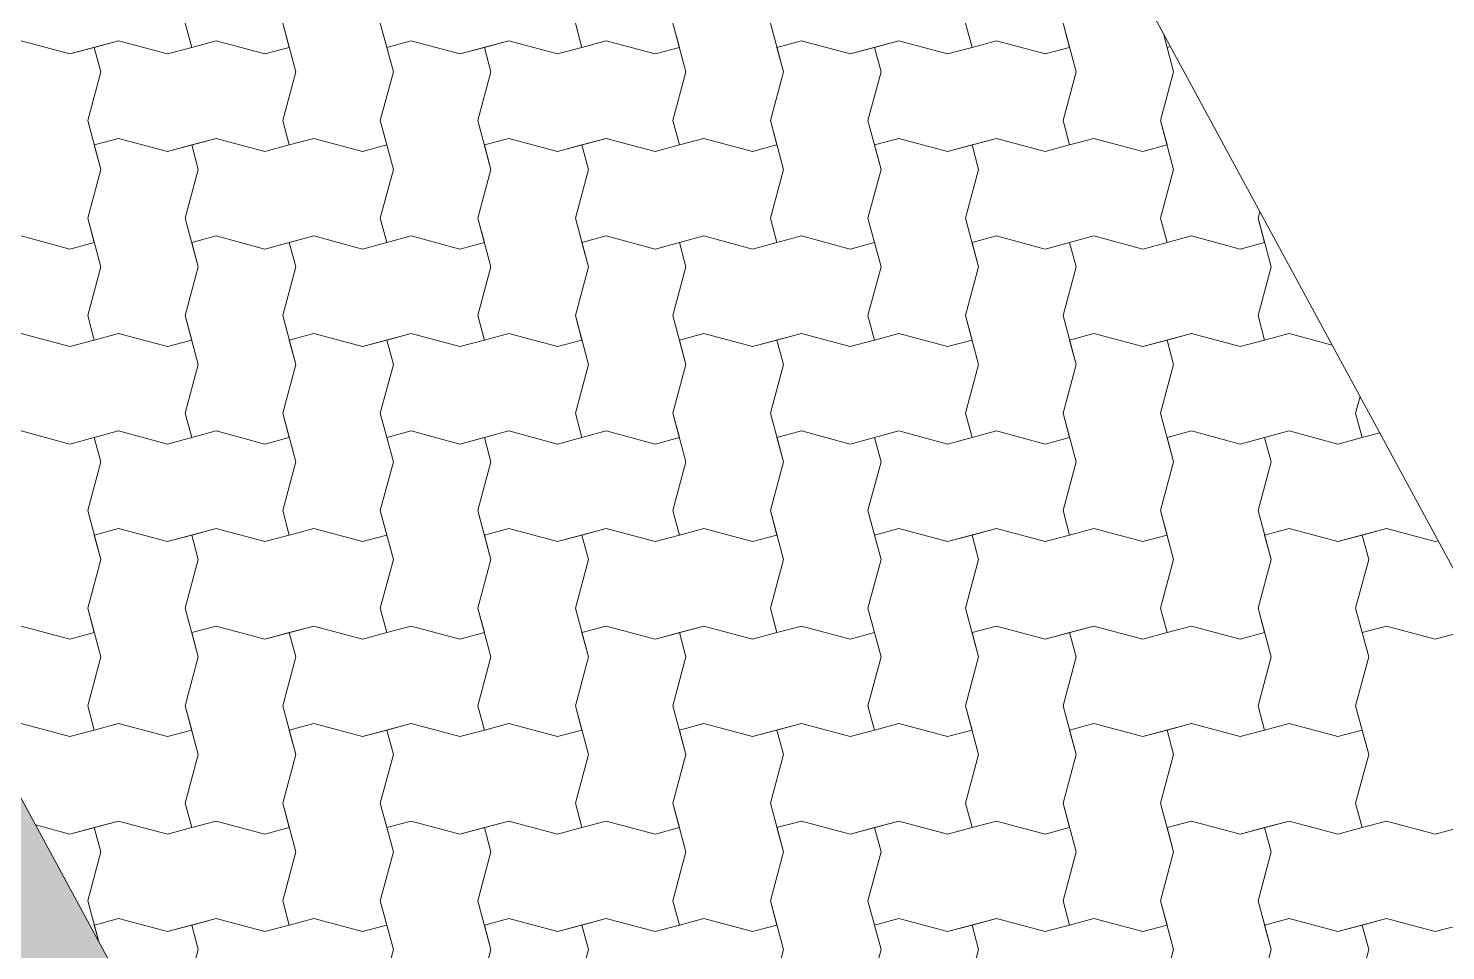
# Model space of a CAD drawing. Header units: metres. Extents: x -111189 to -108577, y -72951 to -72647.
# Drawn here: x -111170.426 to -111168.973, y -72936.799 to -72935.853 of the extents above; entities that cross this region are included whole.
import ezdxf

# ---------------------------------------------------------------- set-up
doc = ezdxf.new("R2010")
doc.units = ezdxf.units.M
doc.header["$MEASUREMENT"] = 0
doc.set_wipeout_variables(frame=1)
doc.linetypes.add('Wipeout_Contour', pattern=[1, 0, -1])
for name, color, linetype in [('02 - ESTRADAS', 7, 'Continuous'), ('02 - PASSEIOS', 7, 'Continuous'), ('Planta Piso -1_1_01 - TERRENO PROPOSTO', 7, 'Continuous')]:
    doc.layers.add(name, color=color, linetype=linetype)

# ---------------------------------------------------------------- blocks, each defined once
blk = doc.blocks.new('Malha_7_1', base_point=(-111182.45, -72914.5203))
at = {"layer": '02 - ESTRADAS', "linetype": 'Continuous', "lineweight": 0}
blk.add_hatch(color=59, dxfattribs=at).paths.add_polyline_path([(-111182.45, -72914.5203), (-111188.8126, -72916.4733), (-111186.8713, -72920.0457), (-111184.43, -72924.5384), (-111179.542, -72933.5337), (-111178.9858, -72934.5573), (-111177.1266, -72937.9788), (-111170.2715, -72950.5942), (-111163.9365, -72948.6033), (-111171.3979, -72934.867), (-111173.1932, -72931.5618), (-111177.5277, -72923.5822), (-111178.6992, -72921.4255), (-111179.283, -72920.3506), (-111181.1398, -72916.9324)])
at = {"layer": '02 - ESTRADAS', "color": 7, "linetype": 'Continuous', "lineweight": 13, "flags": 128}
blk.add_lwpolyline([(-111182.45, -72914.5203), (-111181.1398, -72916.9324), (-111179.283, -72920.3506), (-111178.6992, -72921.4255), (-111177.5277, -72923.5822), (-111173.1932, -72931.5618), (-111171.3979, -72934.867), (-111163.9365, -72948.6033), (-111170.2715, -72950.5942), (-111177.1266, -72937.9788), (-111178.9858, -72934.5573), (-111179.542, -72933.5337), (-111184.43, -72924.5384), (-111186.8713, -72920.0457), (-111188.8126, -72916.4733)], close=True, dxfattribs=at)
blk = doc.blocks.new('*X25', base_point=(-110957.0649, -73026.2797))
at = {"layer": '02 - PASSEIOS', "color": 253, "linetype": 'Continuous', "lineweight": 9}
for p, q in [((-111170.2649, -72935.848), (-111170.2582, -72935.873)), ((-111170.1649, -72935.848), (-111170.1582, -72935.873)), ((-111170.1649, -72935.848), (-111170.1515, -72935.898)), ((-111170.0649, -72935.848), (-111170.0515, -72935.898)), ((-111169.8649, -72935.848), (-111169.8582, -72935.873)), ((-111169.7649, -72935.848), (-111169.7582, -72935.873)), ((-111169.7649, -72935.848), (-111169.7515, -72935.898)), ((-111169.6649, -72935.848), (-111169.6515, -72935.898)), ((-111169.4649, -72935.848), (-111169.4582, -72935.873)), ((-111169.3649, -72935.848), (-111169.3582, -72935.873)), ((-111169.3649, -72935.848), (-111169.3515, -72935.898)), ((-111169.262, -72935.8588), (-111169.2515, -72935.898)), ((-111170.4332, -72935.8663), (-111170.3832, -72935.8797)), ((-111170.4332, -72935.8663), (-111170.3832, -72935.8797)), ((-111170.3832, -72935.8797), (-111170.3332, -72935.8663)), ((-111170.3832, -72935.8797), (-111170.3582, -72935.873)), ((-111170.3332, -72935.8663), (-111170.3582, -72935.873)), ((-111170.3515, -72935.898), (-111170.3582, -72935.873)), ((-111170.3332, -72935.8663), (-111170.2832, -72935.8797)), ((-111170.3332, -72935.8663), (-111170.2832, -72935.8797)), ((-111170.2832, -72935.8797), (-111170.2582, -72935.873)), ((-111170.2832, -72935.8797), (-111170.2582, -72935.873)), ((-111170.2332, -72935.8663), (-111170.2582, -72935.873)), ((-111170.2332, -72935.8663), (-111170.1832, -72935.8797)), ((-111170.1832, -72935.8797), (-111170.1582, -72935.873)), ((-111170.0332, -72935.8663), (-111170.0582, -72935.873)), ((-111170.0332, -72935.8663), (-111170.0582, -72935.873)), ((-111170.0515, -72935.898), (-111170.0582, -72935.873)), ((-111170.0332, -72935.8663), (-111169.9832, -72935.8797)), ((-111170.0332, -72935.8663), (-111169.9832, -72935.8797)), ((-111169.9832, -72935.8797), (-111169.9332, -72935.8663)), ((-111169.9832, -72935.8797), (-111169.9582, -72935.873)), ((-111169.9332, -72935.8663), (-111169.9582, -72935.873)), ((-111169.9515, -72935.898), (-111169.9582, -72935.873)), ((-111169.9332, -72935.8663), (-111169.8832, -72935.8797)), ((-111169.9332, -72935.8663), (-111169.8832, -72935.8797)), ((-111169.8832, -72935.8797), (-111169.8582, -72935.873)), ((-111169.8832, -72935.8797), (-111169.8582, -72935.873)), ((-111169.8332, -72935.8663), (-111169.8582, -72935.873)), ((-111169.8332, -72935.8663), (-111169.7832, -72935.8797)), ((-111169.7832, -72935.8797), (-111169.7582, -72935.873)), ((-111169.6332, -72935.8663), (-111169.6582, -72935.873)), ((-111169.6332, -72935.8663), (-111169.6582, -72935.873)), ((-111169.6515, -72935.898), (-111169.6582, -72935.873)), ((-111169.6332, -72935.8663), (-111169.5832, -72935.8797)), ((-111169.6332, -72935.8663), (-111169.5832, -72935.8797)), ((-111169.5832, -72935.8797), (-111169.5332, -72935.8663)), ((-111169.5832, -72935.8797), (-111169.5582, -72935.873)), ((-111169.5332, -72935.8663), (-111169.5582, -72935.873)), ((-111169.5515, -72935.898), (-111169.5582, -72935.873)), ((-111169.5332, -72935.8663), (-111169.4832, -72935.8797)), ((-111169.5332, -72935.8663), (-111169.4832, -72935.8797)), ((-111169.4832, -72935.8797), (-111169.4582, -72935.873)), ((-111169.4832, -72935.8797), (-111169.4582, -72935.873)), ((-111169.4332, -72935.8663), (-111169.4582, -72935.873)), ((-111169.4332, -72935.8663), (-111169.3832, -72935.8797)), ((-111169.3832, -72935.8797), (-111169.3582, -72935.873)), ((-111169.2548, -72935.8721), (-111169.2582, -72935.873)), ((-111169.2548, -72935.8721), (-111169.2582, -72935.873)), ((-111169.2515, -72935.898), (-111169.2582, -72935.873)), ((-111170.3515, -72935.898), (-111170.3649, -72935.948)), ((-111170.1515, -72935.898), (-111170.1649, -72935.948)), ((-111170.0515, -72935.898), (-111170.0649, -72935.948)), ((-111170.0515, -72935.898), (-111170.0649, -72935.948)), ((-111169.9515, -72935.898), (-111169.9649, -72935.948)), ((-111169.7515, -72935.898), (-111169.7649, -72935.948)), ((-111169.6515, -72935.898), (-111169.6649, -72935.948)), ((-111169.6515, -72935.898), (-111169.6649, -72935.948)), ((-111169.5515, -72935.898), (-111169.5649, -72935.948)), ((-111169.3515, -72935.898), (-111169.3649, -72935.948)), ((-111169.2515, -72935.898), (-111169.2649, -72935.948)), ((-111169.2515, -72935.898), (-111169.2649, -72935.948)), ((-111170.3649, -72935.948), (-111170.3515, -72935.998)), ((-111170.1649, -72935.948), (-111170.1582, -72935.973)), ((-111170.0649, -72935.948), (-111170.0582, -72935.973)), ((-111170.0649, -72935.948), (-111170.0515, -72935.998)), ((-111169.9649, -72935.948), (-111169.9515, -72935.998)), ((-111169.7649, -72935.948), (-111169.7582, -72935.973)), ((-111169.6649, -72935.948), (-111169.6582, -72935.973)), ((-111169.6649, -72935.948), (-111169.6515, -72935.998)), ((-111169.5649, -72935.948), (-111169.5515, -72935.998)), ((-111169.3649, -72935.948), (-111169.3582, -72935.973)), ((-111169.2649, -72935.948), (-111169.2582, -72935.973)), ((-111169.2649, -72935.948), (-111169.2515, -72935.998)), ((-111170.3332, -72935.9663), (-111170.3582, -72935.973)), ((-111170.3332, -72935.9663), (-111170.3582, -72935.973)), ((-111170.3515, -72935.998), (-111170.3582, -72935.973)), ((-111170.3332, -72935.9663), (-111170.2832, -72935.9797)), ((-111170.3332, -72935.9663), (-111170.2832, -72935.9797)), ((-111170.2832, -72935.9797), (-111170.2332, -72935.9663)), ((-111170.2832, -72935.9797), (-111170.2582, -72935.973)), ((-111170.2332, -72935.9663), (-111170.2582, -72935.973)), ((-111170.2515, -72935.998), (-111170.2582, -72935.973)), ((-111170.2332, -72935.9663), (-111170.1832, -72935.9797)), ((-111170.2332, -72935.9663), (-111170.1832, -72935.9797)), ((-111170.1832, -72935.9797), (-111170.1582, -72935.973)), ((-111170.1832, -72935.9797), (-111170.1582, -72935.973)), ((-111170.1332, -72935.9663), (-111170.1582, -72935.973)), ((-111170.1332, -72935.9663), (-111170.0832, -72935.9797)), ((-111170.0832, -72935.9797), (-111170.0582, -72935.973)), ((-111169.9332, -72935.9663), (-111169.9582, -72935.973)), ((-111169.9332, -72935.9663), (-111169.9582, -72935.973)), ((-111169.9515, -72935.998), (-111169.9582, -72935.973)), ((-111169.9332, -72935.9663), (-111169.8832, -72935.9797)), ((-111169.9332, -72935.9663), (-111169.8832, -72935.9797)), ((-111169.8832, -72935.9797), (-111169.8332, -72935.9663)), ((-111169.8832, -72935.9797), (-111169.8582, -72935.973)), ((-111169.8332, -72935.9663), (-111169.8582, -72935.973)), ((-111169.8515, -72935.998), (-111169.8582, -72935.973)), ((-111169.8332, -72935.9663), (-111169.7832, -72935.9797)), ((-111169.8332, -72935.9663), (-111169.7832, -72935.9797)), ((-111169.7832, -72935.9797), (-111169.7582, -72935.973)), ((-111169.7832, -72935.9797), (-111169.7582, -72935.973)), ((-111169.7332, -72935.9663), (-111169.7582, -72935.973)), ((-111169.7332, -72935.9663), (-111169.6832, -72935.9797)), ((-111169.6832, -72935.9797), (-111169.6582, -72935.973)), ((-111169.5332, -72935.9663), (-111169.5582, -72935.973)), ((-111169.5332, -72935.9663), (-111169.5582, -72935.973)), ((-111169.5515, -72935.998), (-111169.5582, -72935.973)), ((-111169.5332, -72935.9663), (-111169.4832, -72935.9797)), ((-111169.5332, -72935.9663), (-111169.4832, -72935.9797)), ((-111169.4832, -72935.9797), (-111169.4332, -72935.9663)), ((-111169.4832, -72935.9797), (-111169.4582, -72935.973)), ((-111169.4332, -72935.9663), (-111169.4582, -72935.973)), ((-111169.4515, -72935.998), (-111169.4582, -72935.973)), ((-111169.4332, -72935.9663), (-111169.3832, -72935.9797)), ((-111169.4332, -72935.9663), (-111169.3832, -72935.9797)), ((-111169.3832, -72935.9797), (-111169.3582, -72935.973)), ((-111169.3832, -72935.9797), (-111169.3582, -72935.973)), ((-111169.3332, -72935.9663), (-111169.3582, -72935.973)), ((-111169.3332, -72935.9663), (-111169.2832, -72935.9797)), ((-111169.2832, -72935.9797), (-111169.2582, -72935.973)), ((-111170.3515, -72935.998), (-111170.3649, -72936.048)), ((-111170.3515, -72935.998), (-111170.3649, -72936.048)), ((-111170.2515, -72935.998), (-111170.2649, -72936.048)), ((-111170.0515, -72935.998), (-111170.0649, -72936.048)), ((-111169.9515, -72935.998), (-111169.9649, -72936.048)), ((-111169.9515, -72935.998), (-111169.9649, -72936.048)), ((-111169.8515, -72935.998), (-111169.8649, -72936.048)), ((-111169.6515, -72935.998), (-111169.6649, -72936.048)), ((-111169.5515, -72935.998), (-111169.5649, -72936.048)), ((-111169.5515, -72935.998), (-111169.5649, -72936.048)), ((-111169.4515, -72935.998), (-111169.4649, -72936.048)), ((-111169.2515, -72935.998), (-111169.2649, -72936.048)), ((-111170.3649, -72936.048), (-111170.3582, -72936.073)), ((-111170.3649, -72936.048), (-111170.3515, -72936.098)), ((-111170.2649, -72936.048), (-111170.2515, -72936.098)), ((-111170.0649, -72936.048), (-111170.0582, -72936.073)), ((-111169.9649, -72936.048), (-111169.9582, -72936.073)), ((-111169.9649, -72936.048), (-111169.9515, -72936.098)), ((-111169.8649, -72936.048), (-111169.8515, -72936.098)), ((-111169.6649, -72936.048), (-111169.6582, -72936.073)), ((-111169.5649, -72936.048), (-111169.5582, -72936.073)), ((-111169.5649, -72936.048), (-111169.5515, -72936.098)), ((-111169.4649, -72936.048), (-111169.4515, -72936.098)), ((-111169.2649, -72936.048), (-111169.2582, -72936.073)), ((-111169.1631, -72936.0414), (-111169.1649, -72936.048)), ((-111169.1631, -72936.0414), (-111169.1649, -72936.048)), ((-111169.1649, -72936.048), (-111169.1582, -72936.073)), ((-111169.1649, -72936.048), (-111169.1515, -72936.098)), ((-111170.4332, -72936.0663), (-111170.3832, -72936.0797)), ((-111170.2332, -72936.0663), (-111170.2582, -72936.073)), ((-111170.2332, -72936.0663), (-111170.2582, -72936.073)), ((-111170.2332, -72936.0663), (-111170.1832, -72936.0797)), ((-111170.2332, -72936.0663), (-111170.1832, -72936.0797)), ((-111170.1832, -72936.0797), (-111170.1332, -72936.0663)), ((-111170.1332, -72936.0663), (-111170.1582, -72936.073)), ((-111170.1332, -72936.0663), (-111170.0832, -72936.0797)), ((-111170.1332, -72936.0663), (-111170.0832, -72936.0797)), ((-111170.0332, -72936.0663), (-111170.0582, -72936.073)), ((-111170.0332, -72936.0663), (-111169.9832, -72936.0797)), ((-111169.8332, -72936.0663), (-111169.8582, -72936.073)), ((-111169.8332, -72936.0663), (-111169.8582, -72936.073)), ((-111169.8332, -72936.0663), (-111169.7832, -72936.0797)), ((-111169.8332, -72936.0663), (-111169.7832, -72936.0797)), ((-111169.7832, -72936.0797), (-111169.7332, -72936.0663)), ((-111169.7332, -72936.0663), (-111169.7582, -72936.073)), ((-111169.7332, -72936.0663), (-111169.6832, -72936.0797)), ((-111169.7332, -72936.0663), (-111169.6832, -72936.0797)), ((-111169.6332, -72936.0663), (-111169.6582, -72936.073)), ((-111169.6332, -72936.0663), (-111169.5832, -72936.0797)), ((-111169.4332, -72936.0663), (-111169.4582, -72936.073)), ((-111169.4332, -72936.0663), (-111169.4582, -72936.073)), ((-111169.4332, -72936.0663), (-111169.3832, -72936.0797)), ((-111169.4332, -72936.0663), (-111169.3832, -72936.0797)), ((-111169.3832, -72936.0797), (-111169.3332, -72936.0663)), ((-111169.3332, -72936.0663), (-111169.3582, -72936.073)), ((-111169.3332, -72936.0663), (-111169.2832, -72936.0797)), ((-111169.3332, -72936.0663), (-111169.2832, -72936.0797)), ((-111169.2332, -72936.0663), (-111169.2582, -72936.073)), ((-111169.2332, -72936.0663), (-111169.1832, -72936.0797)), ((-111170.3832, -72936.0797), (-111170.3582, -72936.073)), ((-111170.2515, -72936.098), (-111170.2582, -72936.073)), ((-111170.1832, -72936.0797), (-111170.1582, -72936.073)), ((-111170.1515, -72936.098), (-111170.1582, -72936.073)), ((-111170.0832, -72936.0797), (-111170.0582, -72936.073)), ((-111170.0832, -72936.0797), (-111170.0582, -72936.073)), ((-111169.9832, -72936.0797), (-111169.9582, -72936.073)), ((-111169.8515, -72936.098), (-111169.8582, -72936.073)), ((-111169.7832, -72936.0797), (-111169.7582, -72936.073)), ((-111169.7515, -72936.098), (-111169.7582, -72936.073)), ((-111169.6832, -72936.0797), (-111169.6582, -72936.073)), ((-111169.6832, -72936.0797), (-111169.6582, -72936.073)), ((-111169.5832, -72936.0797), (-111169.5582, -72936.073)), ((-111169.4515, -72936.098), (-111169.4582, -72936.073)), ((-111169.3832, -72936.0797), (-111169.3582, -72936.073)), ((-111169.3515, -72936.098), (-111169.3582, -72936.073)), ((-111169.2832, -72936.0797), (-111169.2582, -72936.073)), ((-111169.2832, -72936.0797), (-111169.2582, -72936.073)), ((-111169.1832, -72936.0797), (-111169.1582, -72936.073)), ((-111170.3515, -72936.098), (-111170.3649, -72936.148)), ((-111170.2515, -72936.098), (-111170.2649, -72936.148)), ((-111170.2515, -72936.098), (-111170.2649, -72936.148)), ((-111170.1515, -72936.098), (-111170.1649, -72936.148)), ((-111169.9515, -72936.098), (-111169.9649, -72936.148)), ((-111169.8515, -72936.098), (-111169.8649, -72936.148)), ((-111169.8515, -72936.098), (-111169.8649, -72936.148)), ((-111169.7515, -72936.098), (-111169.7649, -72936.148)), ((-111169.5515, -72936.098), (-111169.5649, -72936.148)), ((-111169.4515, -72936.098), (-111169.4649, -72936.148)), ((-111169.4515, -72936.098), (-111169.4649, -72936.148)), ((-111169.3515, -72936.098), (-111169.3649, -72936.148)), ((-111169.1515, -72936.098), (-111169.1649, -72936.148)), ((-111170.3649, -72936.148), (-111170.3582, -72936.173)), ((-111170.2649, -72936.148), (-111170.2582, -72936.173)), ((-111170.2649, -72936.148), (-111170.2515, -72936.198)), ((-111170.1649, -72936.148), (-111170.1515, -72936.198)), ((-111169.9649, -72936.148), (-111169.9582, -72936.173)), ((-111169.8649, -72936.148), (-111169.8582, -72936.173)), ((-111169.8649, -72936.148), (-111169.8515, -72936.198)), ((-111169.7649, -72936.148), (-111169.7515, -72936.198)), ((-111169.5649, -72936.148), (-111169.5582, -72936.173)), ((-111169.4649, -72936.148), (-111169.4582, -72936.173)), ((-111169.4649, -72936.148), (-111169.4515, -72936.198)), ((-111169.3649, -72936.148), (-111169.3515, -72936.198)), ((-111169.1649, -72936.148), (-111169.1582, -72936.173)), ((-111170.4332, -72936.1663), (-111170.3832, -72936.1797)), ((-111170.4332, -72936.1663), (-111170.3832, -72936.1797)), ((-111170.3332, -72936.1663), (-111170.3582, -72936.173)), ((-111170.3332, -72936.1663), (-111170.2832, -72936.1797)), ((-111170.1332, -72936.1663), (-111170.1582, -72936.173)), ((-111170.1332, -72936.1663), (-111170.1582, -72936.173)), ((-111170.1332, -72936.1663), (-111170.0832, -72936.1797)), ((-111170.1332, -72936.1663), (-111170.0832, -72936.1797)), ((-111170.0832, -72936.1797), (-111170.0332, -72936.1663)), ((-111170.0332, -72936.1663), (-111170.0582, -72936.173)), ((-111170.0332, -72936.1663), (-111169.9832, -72936.1797)), ((-111170.0332, -72936.1663), (-111169.9832, -72936.1797)), ((-111169.9332, -72936.1663), (-111169.9582, -72936.173)), ((-111169.9332, -72936.1663), (-111169.8832, -72936.1797)), ((-111169.7332, -72936.1663), (-111169.7582, -72936.173)), ((-111169.7332, -72936.1663), (-111169.7582, -72936.173)), ((-111169.7332, -72936.1663), (-111169.6832, -72936.1797)), ((-111169.7332, -72936.1663), (-111169.6832, -72936.1797)), ((-111169.6832, -72936.1797), (-111169.6332, -72936.1663)), ((-111169.6332, -72936.1663), (-111169.6582, -72936.173)), ((-111169.6332, -72936.1663), (-111169.5832, -72936.1797)), ((-111169.6332, -72936.1663), (-111169.5832, -72936.1797)), ((-111169.5332, -72936.1663), (-111169.5582, -72936.173)), ((-111169.5332, -72936.1663), (-111169.4832, -72936.1797)), ((-111169.3332, -72936.1663), (-111169.3582, -72936.173)), ((-111169.3332, -72936.1663), (-111169.3582, -72936.173)), ((-111169.3332, -72936.1663), (-111169.2832, -72936.1797)), ((-111169.3332, -72936.1663), (-111169.2832, -72936.1797)), ((-111169.2832, -72936.1797), (-111169.2332, -72936.1663)), ((-111169.2332, -72936.1663), (-111169.2582, -72936.173)), ((-111169.2332, -72936.1663), (-111169.1832, -72936.1797)), ((-111169.2332, -72936.1663), (-111169.1832, -72936.1797)), ((-111169.1332, -72936.1663), (-111169.1582, -72936.173)), ((-111169.1332, -72936.1663), (-111169.089, -72936.1782)), ((-111170.3832, -72936.1797), (-111170.3582, -72936.173)), ((-111170.3832, -72936.1797), (-111170.3582, -72936.173)), ((-111170.2832, -72936.1797), (-111170.2582, -72936.173)), ((-111170.1515, -72936.198), (-111170.1582, -72936.173)), ((-111170.0832, -72936.1797), (-111170.0582, -72936.173)), ((-111170.0515, -72936.198), (-111170.0582, -72936.173)), ((-111169.9832, -72936.1797), (-111169.9582, -72936.173)), ((-111169.9832, -72936.1797), (-111169.9582, -72936.173)), ((-111169.8832, -72936.1797), (-111169.8582, -72936.173)), ((-111169.7515, -72936.198), (-111169.7582, -72936.173)), ((-111169.6832, -72936.1797), (-111169.6582, -72936.173)), ((-111169.6515, -72936.198), (-111169.6582, -72936.173)), ((-111169.5832, -72936.1797), (-111169.5582, -72936.173)), ((-111169.5832, -72936.1797), (-111169.5582, -72936.173)), ((-111169.4832, -72936.1797), (-111169.4582, -72936.173)), ((-111169.3515, -72936.198), (-111169.3582, -72936.173)), ((-111169.2832, -72936.1797), (-111169.2582, -72936.173)), ((-111169.2515, -72936.198), (-111169.2582, -72936.173)), ((-111169.1832, -72936.1797), (-111169.1582, -72936.173)), ((-111169.1832, -72936.1797), (-111169.1582, -72936.173)), ((-111170.2515, -72936.198), (-111170.2649, -72936.248)), ((-111170.1515, -72936.198), (-111170.1649, -72936.248)), ((-111170.1515, -72936.198), (-111170.1649, -72936.248)), ((-111170.0515, -72936.198), (-111170.0649, -72936.248)), ((-111169.8515, -72936.198), (-111169.8649, -72936.248)), ((-111169.7515, -72936.198), (-111169.7649, -72936.248)), ((-111169.7515, -72936.198), (-111169.7649, -72936.248)), ((-111169.6515, -72936.198), (-111169.6649, -72936.248)), ((-111169.4515, -72936.198), (-111169.4649, -72936.248)), ((-111169.3515, -72936.198), (-111169.3649, -72936.248)), ((-111169.3515, -72936.198), (-111169.3649, -72936.248)), ((-111169.2515, -72936.198), (-111169.2649, -72936.248)), ((-111169.0603, -72936.2311), (-111169.0649, -72936.248)), ((-111170.2649, -72936.248), (-111170.2582, -72936.273)), ((-111170.1649, -72936.248), (-111170.1582, -72936.273)), ((-111170.1649, -72936.248), (-111170.1515, -72936.298)), ((-111170.0649, -72936.248), (-111170.0515, -72936.298)), ((-111169.8649, -72936.248), (-111169.8582, -72936.273)), ((-111169.7649, -72936.248), (-111169.7582, -72936.273)), ((-111169.7649, -72936.248), (-111169.7515, -72936.298)), ((-111169.6649, -72936.248), (-111169.6515, -72936.298)), ((-111169.4649, -72936.248), (-111169.4582, -72936.273)), ((-111169.3649, -72936.248), (-111169.3582, -72936.273)), ((-111169.3649, -72936.248), (-111169.3515, -72936.298)), ((-111169.2649, -72936.248), (-111169.2515, -72936.298)), ((-111169.0649, -72936.248), (-111169.0582, -72936.273)), ((-111170.4332, -72936.2663), (-111170.3832, -72936.2797)), ((-111170.4332, -72936.2663), (-111170.3832, -72936.2797)), ((-111170.3832, -72936.2797), (-111170.3332, -72936.2663)), ((-111170.3332, -72936.2663), (-111170.3582, -72936.273)), ((-111170.3332, -72936.2663), (-111170.2832, -72936.2797)), ((-111170.3332, -72936.2663), (-111170.2832, -72936.2797)), ((-111170.2332, -72936.2663), (-111170.2582, -72936.273)), ((-111170.2332, -72936.2663), (-111170.1832, -72936.2797)), ((-111170.0332, -72936.2663), (-111170.0582, -72936.273)), ((-111170.0332, -72936.2663), (-111170.0582, -72936.273)), ((-111170.0332, -72936.2663), (-111169.9832, -72936.2797)), ((-111170.0332, -72936.2663), (-111169.9832, -72936.2797)), ((-111169.9832, -72936.2797), (-111169.9332, -72936.2663)), ((-111169.9332, -72936.2663), (-111169.9582, -72936.273)), ((-111169.9332, -72936.2663), (-111169.8832, -72936.2797)), ((-111169.9332, -72936.2663), (-111169.8832, -72936.2797)), ((-111169.8332, -72936.2663), (-111169.8582, -72936.273)), ((-111169.8332, -72936.2663), (-111169.7832, -72936.2797)), ((-111169.6332, -72936.2663), (-111169.6582, -72936.273)), ((-111169.6332, -72936.2663), (-111169.6582, -72936.273)), ((-111169.6332, -72936.2663), (-111169.5832, -72936.2797)), ((-111169.6332, -72936.2663), (-111169.5832, -72936.2797)), ((-111169.5832, -72936.2797), (-111169.5332, -72936.2663)), ((-111169.5332, -72936.2663), (-111169.5582, -72936.273)), ((-111169.5332, -72936.2663), (-111169.4832, -72936.2797)), ((-111169.5332, -72936.2663), (-111169.4832, -72936.2797)), ((-111169.4332, -72936.2663), (-111169.4582, -72936.273)), ((-111169.4332, -72936.2663), (-111169.3832, -72936.2797)), ((-111169.2332, -72936.2663), (-111169.2582, -72936.273)), ((-111169.2332, -72936.2663), (-111169.2582, -72936.273)), ((-111169.2332, -72936.2663), (-111169.1832, -72936.2797)), ((-111169.2332, -72936.2663), (-111169.1832, -72936.2797)), ((-111169.1832, -72936.2797), (-111169.1332, -72936.2663)), ((-111169.1332, -72936.2663), (-111169.1582, -72936.273)), ((-111169.1332, -72936.2663), (-111169.0832, -72936.2797)), ((-111169.1332, -72936.2663), (-111169.0832, -72936.2797)), ((-111169.0403, -72936.2682), (-111169.0582, -72936.273)), ((-111170.3832, -72936.2797), (-111170.3582, -72936.273)), ((-111170.3515, -72936.298), (-111170.3582, -72936.273)), ((-111170.2832, -72936.2797), (-111170.2582, -72936.273)), ((-111170.2832, -72936.2797), (-111170.2582, -72936.273)), ((-111170.1832, -72936.2797), (-111170.1582, -72936.273)), ((-111170.0515, -72936.298), (-111170.0582, -72936.273)), ((-111169.9832, -72936.2797), (-111169.9582, -72936.273)), ((-111169.9515, -72936.298), (-111169.9582, -72936.273)), ((-111169.8832, -72936.2797), (-111169.8582, -72936.273)), ((-111169.8832, -72936.2797), (-111169.8582, -72936.273)), ((-111169.7832, -72936.2797), (-111169.7582, -72936.273)), ((-111169.6515, -72936.298), (-111169.6582, -72936.273)), ((-111169.5832, -72936.2797), (-111169.5582, -72936.273)), ((-111169.5515, -72936.298), (-111169.5582, -72936.273)), ((-111169.4832, -72936.2797), (-111169.4582, -72936.273)), ((-111169.4832, -72936.2797), (-111169.4582, -72936.273)), ((-111169.3832, -72936.2797), (-111169.3582, -72936.273)), ((-111169.2515, -72936.298), (-111169.2582, -72936.273)), ((-111169.1832, -72936.2797), (-111169.1582, -72936.273)), ((-111169.1515, -72936.298), (-111169.1582, -72936.273)), ((-111169.0832, -72936.2797), (-111169.0582, -72936.273)), ((-111169.0832, -72936.2797), (-111169.0582, -72936.273)), ((-111170.3515, -72936.298), (-111170.3649, -72936.348)), ((-111170.1515, -72936.298), (-111170.1649, -72936.348)), ((-111170.0515, -72936.298), (-111170.0649, -72936.348)), ((-111170.0515, -72936.298), (-111170.0649, -72936.348)), ((-111169.9515, -72936.298), (-111169.9649, -72936.348)), ((-111169.7515, -72936.298), (-111169.7649, -72936.348)), ((-111169.6515, -72936.298), (-111169.6649, -72936.348)), ((-111169.6515, -72936.298), (-111169.6649, -72936.348)), ((-111169.5515, -72936.298), (-111169.5649, -72936.348)), ((-111169.3515, -72936.298), (-111169.3649, -72936.348)), ((-111169.2515, -72936.298), (-111169.2649, -72936.348)), ((-111169.2515, -72936.298), (-111169.2649, -72936.348)), ((-111169.1515, -72936.298), (-111169.1649, -72936.348)), ((-111170.3649, -72936.348), (-111170.3515, -72936.398)), ((-111170.1649, -72936.348), (-111170.1582, -72936.373)), ((-111170.0649, -72936.348), (-111170.0582, -72936.373)), ((-111170.0649, -72936.348), (-111170.0515, -72936.398)), ((-111169.9649, -72936.348), (-111169.9515, -72936.398)), ((-111169.7649, -72936.348), (-111169.7582, -72936.373)), ((-111169.6649, -72936.348), (-111169.6582, -72936.373)), ((-111169.6649, -72936.348), (-111169.6515, -72936.398)), ((-111169.5649, -72936.348), (-111169.5515, -72936.398)), ((-111169.3649, -72936.348), (-111169.3582, -72936.373)), ((-111169.2649, -72936.348), (-111169.2582, -72936.373)), ((-111169.2649, -72936.348), (-111169.2515, -72936.398)), ((-111169.1649, -72936.348), (-111169.1515, -72936.398)), ((-111170.3332, -72936.3663), (-111170.3582, -72936.373)), ((-111170.3332, -72936.3663), (-111170.3582, -72936.373)), ((-111170.3332, -72936.3663), (-111170.2832, -72936.3797)), ((-111170.3332, -72936.3663), (-111170.2832, -72936.3797)), ((-111170.2832, -72936.3797), (-111170.2332, -72936.3663)), ((-111170.2332, -72936.3663), (-111170.2582, -72936.373)), ((-111170.2332, -72936.3663), (-111170.1832, -72936.3797)), ((-111170.2332, -72936.3663), (-111170.1832, -72936.3797)), ((-111170.1332, -72936.3663), (-111170.1582, -72936.373)), ((-111170.1332, -72936.3663), (-111170.0832, -72936.3797)), ((-111169.9332, -72936.3663), (-111169.9582, -72936.373)), ((-111169.9332, -72936.3663), (-111169.9582, -72936.373)), ((-111169.9332, -72936.3663), (-111169.8832, -72936.3797)), ((-111169.9332, -72936.3663), (-111169.8832, -72936.3797)), ((-111169.8832, -72936.3797), (-111169.8332, -72936.3663)), ((-111169.8332, -72936.3663), (-111169.8582, -72936.373)), ((-111169.8332, -72936.3663), (-111169.7832, -72936.3797)), ((-111169.8332, -72936.3663), (-111169.7832, -72936.3797)), ((-111169.7332, -72936.3663), (-111169.7582, -72936.373)), ((-111169.7332, -72936.3663), (-111169.6832, -72936.3797)), ((-111169.5332, -72936.3663), (-111169.5582, -72936.373)), ((-111169.5332, -72936.3663), (-111169.5582, -72936.373)), ((-111169.5332, -72936.3663), (-111169.4832, -72936.3797)), ((-111169.5332, -72936.3663), (-111169.4832, -72936.3797)), ((-111169.4832, -72936.3797), (-111169.4332, -72936.3663)), ((-111169.4332, -72936.3663), (-111169.4582, -72936.373)), ((-111169.4332, -72936.3663), (-111169.3832, -72936.3797)), ((-111169.4332, -72936.3663), (-111169.3832, -72936.3797)), ((-111169.3332, -72936.3663), (-111169.3582, -72936.373)), ((-111169.3332, -72936.3663), (-111169.2832, -72936.3797)), ((-111169.1332, -72936.3663), (-111169.1582, -72936.373)), ((-111169.1332, -72936.3663), (-111169.1582, -72936.373)), ((-111169.1332, -72936.3663), (-111169.0832, -72936.3797)), ((-111169.1332, -72936.3663), (-111169.0832, -72936.3797)), ((-111169.0832, -72936.3797), (-111169.0332, -72936.3663)), ((-111169.0332, -72936.3663), (-111169.0582, -72936.373)), ((-111169.0332, -72936.3663), (-111168.9832, -72936.3797)), ((-111169.0332, -72936.3663), (-111168.9832, -72936.3797)), ((-111170.3515, -72936.398), (-111170.3582, -72936.373)), ((-111170.2832, -72936.3797), (-111170.2582, -72936.373)), ((-111170.2515, -72936.398), (-111170.2582, -72936.373)), ((-111170.1832, -72936.3797), (-111170.1582, -72936.373)), ((-111170.1832, -72936.3797), (-111170.1582, -72936.373)), ((-111170.0832, -72936.3797), (-111170.0582, -72936.373)), ((-111169.9515, -72936.398), (-111169.9582, -72936.373)), ((-111169.8832, -72936.3797), (-111169.8582, -72936.373)), ((-111169.8515, -72936.398), (-111169.8582, -72936.373)), ((-111169.7832, -72936.3797), (-111169.7582, -72936.373)), ((-111169.7832, -72936.3797), (-111169.7582, -72936.373)), ((-111169.6832, -72936.3797), (-111169.6582, -72936.373)), ((-111169.5515, -72936.398), (-111169.5582, -72936.373)), ((-111169.4832, -72936.3797), (-111169.4582, -72936.373)), ((-111169.4515, -72936.398), (-111169.4582, -72936.373)), ((-111169.3832, -72936.3797), (-111169.3582, -72936.373)), ((-111169.3832, -72936.3797), (-111169.3582, -72936.373)), ((-111169.2832, -72936.3797), (-111169.2582, -72936.373)), ((-111169.1515, -72936.398), (-111169.1582, -72936.373)), ((-111169.0832, -72936.3797), (-111169.0582, -72936.373)), ((-111169.0515, -72936.398), (-111169.0582, -72936.373)), ((-111168.9832, -72936.3797), (-111168.9803, -72936.379)), ((-111168.9832, -72936.3797), (-111168.9803, -72936.379)), ((-111170.3515, -72936.398), (-111170.3649, -72936.448)), ((-111170.3515, -72936.398), (-111170.3649, -72936.448)), ((-111170.2515, -72936.398), (-111170.2649, -72936.448)), ((-111170.0515, -72936.398), (-111170.0649, -72936.448)), ((-111169.9515, -72936.398), (-111169.9649, -72936.448)), ((-111169.9515, -72936.398), (-111169.9649, -72936.448)), ((-111169.8515, -72936.398), (-111169.8649, -72936.448)), ((-111169.6515, -72936.398), (-111169.6649, -72936.448)), ((-111169.5515, -72936.398), (-111169.5649, -72936.448)), ((-111169.5515, -72936.398), (-111169.5649, -72936.448)), ((-111169.4515, -72936.398), (-111169.4649, -72936.448)), ((-111169.2515, -72936.398), (-111169.2649, -72936.448)), ((-111169.1515, -72936.398), (-111169.1649, -72936.448)), ((-111169.1515, -72936.398), (-111169.1649, -72936.448)), ((-111169.0515, -72936.398), (-111169.0649, -72936.448)), ((-111170.3649, -72936.448), (-111170.3582, -72936.473)), ((-111170.3649, -72936.448), (-111170.3515, -72936.498)), ((-111170.2649, -72936.448), (-111170.2515, -72936.498)), ((-111170.0649, -72936.448), (-111170.0582, -72936.473)), ((-111169.9649, -72936.448), (-111169.9582, -72936.473)), ((-111169.9649, -72936.448), (-111169.9515, -72936.498)), ((-111169.8649, -72936.448), (-111169.8515, -72936.498)), ((-111169.6649, -72936.448), (-111169.6582, -72936.473)), ((-111169.5649, -72936.448), (-111169.5582, -72936.473)), ((-111169.5649, -72936.448), (-111169.5515, -72936.498)), ((-111169.4649, -72936.448), (-111169.4515, -72936.498)), ((-111169.2649, -72936.448), (-111169.2582, -72936.473)), ((-111169.1649, -72936.448), (-111169.1582, -72936.473)), ((-111169.1649, -72936.448), (-111169.1515, -72936.498)), ((-111169.0649, -72936.448), (-111169.0515, -72936.498)), ((-111170.4332, -72936.4663), (-111170.3832, -72936.4797)), ((-111170.3832, -72936.4797), (-111170.3582, -72936.473)), ((-111170.2332, -72936.4663), (-111170.2582, -72936.473)), ((-111170.2332, -72936.4663), (-111170.2582, -72936.473)), ((-111170.2515, -72936.498), (-111170.2582, -72936.473)), ((-111170.2332, -72936.4663), (-111170.1832, -72936.4797)), ((-111170.2332, -72936.4663), (-111170.1832, -72936.4797)), ((-111170.1832, -72936.4797), (-111170.1332, -72936.4663)), ((-111170.1832, -72936.4797), (-111170.1582, -72936.473)), ((-111170.1332, -72936.4663), (-111170.1582, -72936.473)), ((-111170.1515, -72936.498), (-111170.1582, -72936.473)), ((-111170.1332, -72936.4663), (-111170.0832, -72936.4797)), ((-111170.1332, -72936.4663), (-111170.0832, -72936.4797)), ((-111170.0832, -72936.4797), (-111170.0582, -72936.473)), ((-111170.0832, -72936.4797), (-111170.0582, -72936.473)), ((-111170.0332, -72936.4663), (-111170.0582, -72936.473)), ((-111170.0332, -72936.4663), (-111169.9832, -72936.4797)), ((-111169.9832, -72936.4797), (-111169.9582, -72936.473)), ((-111169.8332, -72936.4663), (-111169.8582, -72936.473)), ((-111169.8332, -72936.4663), (-111169.8582, -72936.473)), ((-111169.8515, -72936.498), (-111169.8582, -72936.473)), ((-111169.8332, -72936.4663), (-111169.7832, -72936.4797)), ((-111169.8332, -72936.4663), (-111169.7832, -72936.4797)), ((-111169.7832, -72936.4797), (-111169.7332, -72936.4663)), ((-111169.7832, -72936.4797), (-111169.7582, -72936.473)), ((-111169.7332, -72936.4663), (-111169.7582, -72936.473)), ((-111169.7515, -72936.498), (-111169.7582, -72936.473)), ((-111169.7332, -72936.4663), (-111169.6832, -72936.4797)), ((-111169.7332, -72936.4663), (-111169.6832, -72936.4797)), ((-111169.6832, -72936.4797), (-111169.6582, -72936.473)), ((-111169.6832, -72936.4797), (-111169.6582, -72936.473)), ((-111169.6332, -72936.4663), (-111169.6582, -72936.473)), ((-111169.6332, -72936.4663), (-111169.5832, -72936.4797)), ((-111169.5832, -72936.4797), (-111169.5582, -72936.473)), ((-111169.4332, -72936.4663), (-111169.4582, -72936.473)), ((-111169.4332, -72936.4663), (-111169.4582, -72936.473)), ((-111169.4515, -72936.498), (-111169.4582, -72936.473)), ((-111169.4332, -72936.4663), (-111169.3832, -72936.4797)), ((-111169.4332, -72936.4663), (-111169.3832, -72936.4797)), ((-111169.3832, -72936.4797), (-111169.3332, -72936.4663)), ((-111169.3832, -72936.4797), (-111169.3582, -72936.473)), ((-111169.3332, -72936.4663), (-111169.3582, -72936.473)), ((-111169.3515, -72936.498), (-111169.3582, -72936.473)), ((-111169.3332, -72936.4663), (-111169.2832, -72936.4797)), ((-111169.3332, -72936.4663), (-111169.2832, -72936.4797)), ((-111169.2832, -72936.4797), (-111169.2582, -72936.473)), ((-111169.2832, -72936.4797), (-111169.2582, -72936.473)), ((-111169.2332, -72936.4663), (-111169.2582, -72936.473)), ((-111169.2332, -72936.4663), (-111169.1832, -72936.4797)), ((-111169.1832, -72936.4797), (-111169.1582, -72936.473)), ((-111169.0332, -72936.4663), (-111169.0582, -72936.473)), ((-111169.0332, -72936.4663), (-111169.0582, -72936.473)), ((-111169.0515, -72936.498), (-111169.0582, -72936.473)), ((-111169.0332, -72936.4663), (-111168.9832, -72936.4797)), ((-111169.0332, -72936.4663), (-111168.9832, -72936.4797)), ((-111168.9832, -72936.4797), (-111168.9332, -72936.4663)), ((-111168.9832, -72936.4797), (-111168.9582, -72936.473)), ((-111170.3515, -72936.498), (-111170.3649, -72936.548)), ((-111170.2515, -72936.498), (-111170.2649, -72936.548)), ((-111170.2515, -72936.498), (-111170.2649, -72936.548)), ((-111170.1515, -72936.498), (-111170.1649, -72936.548)), ((-111169.9515, -72936.498), (-111169.9649, -72936.548)), ((-111169.8515, -72936.498), (-111169.8649, -72936.548)), ((-111169.8515, -72936.498), (-111169.8649, -72936.548)), ((-111169.7515, -72936.498), (-111169.7649, -72936.548)), ((-111169.5515, -72936.498), (-111169.5649, -72936.548)), ((-111169.4515, -72936.498), (-111169.4649, -72936.548)), ((-111169.4515, -72936.498), (-111169.4649, -72936.548)), ((-111169.3515, -72936.498), (-111169.3649, -72936.548)), ((-111169.1515, -72936.498), (-111169.1649, -72936.548)), ((-111169.0515, -72936.498), (-111169.0649, -72936.548)), ((-111169.0515, -72936.498), (-111169.0649, -72936.548)), ((-111170.3649, -72936.548), (-111170.3582, -72936.573)), ((-111170.2649, -72936.548), (-111170.2582, -72936.573)), ((-111170.2649, -72936.548), (-111170.2515, -72936.598)), ((-111170.1649, -72936.548), (-111170.1515, -72936.598)), ((-111169.9649, -72936.548), (-111169.9582, -72936.573)), ((-111169.8649, -72936.548), (-111169.8582, -72936.573)), ((-111169.8649, -72936.548), (-111169.8515, -72936.598)), ((-111169.7649, -72936.548), (-111169.7515, -72936.598)), ((-111169.5649, -72936.548), (-111169.5582, -72936.573)), ((-111169.4649, -72936.548), (-111169.4582, -72936.573)), ((-111169.4649, -72936.548), (-111169.4515, -72936.598)), ((-111169.3649, -72936.548), (-111169.3515, -72936.598)), ((-111169.1649, -72936.548), (-111169.1582, -72936.573)), ((-111169.0649, -72936.548), (-111169.0582, -72936.573)), ((-111169.0649, -72936.548), (-111169.0515, -72936.598)), ((-111170.4332, -72936.5663), (-111170.3832, -72936.5797)), ((-111170.4332, -72936.5663), (-111170.3832, -72936.5797)), ((-111170.3832, -72936.5797), (-111170.3582, -72936.573)), ((-111170.3832, -72936.5797), (-111170.3582, -72936.573)), ((-111170.3332, -72936.5663), (-111170.3582, -72936.573)), ((-111170.3332, -72936.5663), (-111170.2832, -72936.5797)), ((-111170.2832, -72936.5797), (-111170.2582, -72936.573)), ((-111170.1332, -72936.5663), (-111170.1582, -72936.573)), ((-111170.1332, -72936.5663), (-111170.1582, -72936.573)), ((-111170.1515, -72936.598), (-111170.1582, -72936.573)), ((-111170.1332, -72936.5663), (-111170.0832, -72936.5797)), ((-111170.1332, -72936.5663), (-111170.0832, -72936.5797)), ((-111170.0832, -72936.5797), (-111170.0332, -72936.5663)), ((-111170.0832, -72936.5797), (-111170.0582, -72936.573)), ((-111170.0332, -72936.5663), (-111170.0582, -72936.573)), ((-111170.0515, -72936.598), (-111170.0582, -72936.573)), ((-111170.0332, -72936.5663), (-111169.9832, -72936.5797)), ((-111170.0332, -72936.5663), (-111169.9832, -72936.5797)), ((-111169.9832, -72936.5797), (-111169.9582, -72936.573)), ((-111169.9832, -72936.5797), (-111169.9582, -72936.573)), ((-111169.9332, -72936.5663), (-111169.9582, -72936.573)), ((-111169.9332, -72936.5663), (-111169.8832, -72936.5797)), ((-111169.8832, -72936.5797), (-111169.8582, -72936.573)), ((-111169.7332, -72936.5663), (-111169.7582, -72936.573)), ((-111169.7332, -72936.5663), (-111169.7582, -72936.573)), ((-111169.7515, -72936.598), (-111169.7582, -72936.573)), ((-111169.7332, -72936.5663), (-111169.6832, -72936.5797)), ((-111169.7332, -72936.5663), (-111169.6832, -72936.5797)), ((-111169.6832, -72936.5797), (-111169.6332, -72936.5663)), ((-111169.6832, -72936.5797), (-111169.6582, -72936.573)), ((-111169.6332, -72936.5663), (-111169.6582, -72936.573)), ((-111169.6515, -72936.598), (-111169.6582, -72936.573)), ((-111169.6332, -72936.5663), (-111169.5832, -72936.5797)), ((-111169.6332, -72936.5663), (-111169.5832, -72936.5797)), ((-111169.5832, -72936.5797), (-111169.5582, -72936.573)), ((-111169.5832, -72936.5797), (-111169.5582, -72936.573)), ((-111169.5332, -72936.5663), (-111169.5582, -72936.573)), ((-111169.5332, -72936.5663), (-111169.4832, -72936.5797)), ((-111169.4832, -72936.5797), (-111169.4582, -72936.573)), ((-111169.3332, -72936.5663), (-111169.3582, -72936.573)), ((-111169.3332, -72936.5663), (-111169.3582, -72936.573)), ((-111169.3515, -72936.598), (-111169.3582, -72936.573)), ((-111169.3332, -72936.5663), (-111169.2832, -72936.5797)), ((-111169.3332, -72936.5663), (-111169.2832, -72936.5797)), ((-111169.2832, -72936.5797), (-111169.2332, -72936.5663)), ((-111169.2832, -72936.5797), (-111169.2582, -72936.573)), ((-111169.2332, -72936.5663), (-111169.2582, -72936.573)), ((-111169.2515, -72936.598), (-111169.2582, -72936.573)), ((-111169.2332, -72936.5663), (-111169.1832, -72936.5797)), ((-111169.2332, -72936.5663), (-111169.1832, -72936.5797)), ((-111169.1832, -72936.5797), (-111169.1582, -72936.573)), ((-111169.1832, -72936.5797), (-111169.1582, -72936.573)), ((-111169.1332, -72936.5663), (-111169.1582, -72936.573)), ((-111169.1332, -72936.5663), (-111169.0832, -72936.5797)), ((-111169.0832, -72936.5797), (-111169.0582, -72936.573)), ((-111170.2515, -72936.598), (-111170.2649, -72936.648)), ((-111170.1515, -72936.598), (-111170.1649, -72936.648)), ((-111170.1515, -72936.598), (-111170.1649, -72936.648)), ((-111170.0515, -72936.598), (-111170.0649, -72936.648)), ((-111169.8515, -72936.598), (-111169.8649, -72936.648)), ((-111169.7515, -72936.598), (-111169.7649, -72936.648)), ((-111169.7515, -72936.598), (-111169.7649, -72936.648)), ((-111169.6515, -72936.598), (-111169.6649, -72936.648)), ((-111169.4515, -72936.598), (-111169.4649, -72936.648)), ((-111169.3515, -72936.598), (-111169.3649, -72936.648)), ((-111169.3515, -72936.598), (-111169.3649, -72936.648)), ((-111169.2515, -72936.598), (-111169.2649, -72936.648)), ((-111169.0515, -72936.598), (-111169.0649, -72936.648)), ((-111170.2649, -72936.648), (-111170.2582, -72936.673)), ((-111170.1649, -72936.648), (-111170.1582, -72936.673)), ((-111170.1649, -72936.648), (-111170.1515, -72936.698)), ((-111170.0649, -72936.648), (-111170.0515, -72936.698)), ((-111169.8649, -72936.648), (-111169.8582, -72936.673)), ((-111169.7649, -72936.648), (-111169.7582, -72936.673)), ((-111169.7649, -72936.648), (-111169.7515, -72936.698)), ((-111169.6649, -72936.648), (-111169.6515, -72936.698)), ((-111169.4649, -72936.648), (-111169.4582, -72936.673)), ((-111169.3649, -72936.648), (-111169.3582, -72936.673)), ((-111169.3649, -72936.648), (-111169.3515, -72936.698)), ((-111169.2649, -72936.648), (-111169.2515, -72936.698)), ((-111169.0649, -72936.648), (-111169.0582, -72936.673)), ((-111170.4183, -72936.6703), (-111170.3832, -72936.6797)), ((-111170.4183, -72936.6703), (-111170.3832, -72936.6797)), ((-111170.3832, -72936.6797), (-111170.3332, -72936.6663)), ((-111170.3832, -72936.6797), (-111170.3582, -72936.673)), ((-111170.3332, -72936.6663), (-111170.3582, -72936.673)), ((-111170.3515, -72936.698), (-111170.3582, -72936.673)), ((-111170.3332, -72936.6663), (-111170.2832, -72936.6797)), ((-111170.3332, -72936.6663), (-111170.2832, -72936.6797)), ((-111170.2832, -72936.6797), (-111170.2582, -72936.673)), ((-111170.2832, -72936.6797), (-111170.2582, -72936.673)), ((-111170.2332, -72936.6663), (-111170.2582, -72936.673)), ((-111170.2332, -72936.6663), (-111170.1832, -72936.6797)), ((-111170.1832, -72936.6797), (-111170.1582, -72936.673)), ((-111170.0332, -72936.6663), (-111170.0582, -72936.673)), ((-111170.0332, -72936.6663), (-111170.0582, -72936.673)), ((-111170.0515, -72936.698), (-111170.0582, -72936.673)), ((-111170.0332, -72936.6663), (-111169.9832, -72936.6797)), ((-111170.0332, -72936.6663), (-111169.9832, -72936.6797)), ((-111169.9832, -72936.6797), (-111169.9332, -72936.6663)), ((-111169.9832, -72936.6797), (-111169.9582, -72936.673)), ((-111169.9332, -72936.6663), (-111169.9582, -72936.673)), ((-111169.9515, -72936.698), (-111169.9582, -72936.673)), ((-111169.9332, -72936.6663), (-111169.8832, -72936.6797)), ((-111169.9332, -72936.6663), (-111169.8832, -72936.6797)), ((-111169.8832, -72936.6797), (-111169.8582, -72936.673)), ((-111169.8832, -72936.6797), (-111169.8582, -72936.673)), ((-111169.8332, -72936.6663), (-111169.8582, -72936.673)), ((-111169.8332, -72936.6663), (-111169.7832, -72936.6797)), ((-111169.7832, -72936.6797), (-111169.7582, -72936.673)), ((-111169.6332, -72936.6663), (-111169.6582, -72936.673)), ((-111169.6332, -72936.6663), (-111169.6582, -72936.673)), ((-111169.6515, -72936.698), (-111169.6582, -72936.673)), ((-111169.6332, -72936.6663), (-111169.5832, -72936.6797)), ((-111169.6332, -72936.6663), (-111169.5832, -72936.6797)), ((-111169.5832, -72936.6797), (-111169.5332, -72936.6663)), ((-111169.5832, -72936.6797), (-111169.5582, -72936.673)), ((-111169.5332, -72936.6663), (-111169.5582, -72936.673)), ((-111169.5515, -72936.698), (-111169.5582, -72936.673)), ((-111169.5332, -72936.6663), (-111169.4832, -72936.6797)), ((-111169.5332, -72936.6663), (-111169.4832, -72936.6797)), ((-111169.4832, -72936.6797), (-111169.4582, -72936.673)), ((-111169.4832, -72936.6797), (-111169.4582, -72936.673)), ((-111169.4332, -72936.6663), (-111169.4582, -72936.673)), ((-111169.4332, -72936.6663), (-111169.3832, -72936.6797)), ((-111169.3832, -72936.6797), (-111169.3582, -72936.673)), ((-111169.2332, -72936.6663), (-111169.2582, -72936.673)), ((-111169.2332, -72936.6663), (-111169.2582, -72936.673)), ((-111169.2515, -72936.698), (-111169.2582, -72936.673)), ((-111169.2332, -72936.6663), (-111169.1832, -72936.6797)), ((-111169.2332, -72936.6663), (-111169.1832, -72936.6797)), ((-111169.1832, -72936.6797), (-111169.1332, -72936.6663)), ((-111169.1832, -72936.6797), (-111169.1582, -72936.673)), ((-111169.1332, -72936.6663), (-111169.1582, -72936.673)), ((-111169.1515, -72936.698), (-111169.1582, -72936.673)), ((-111169.1332, -72936.6663), (-111169.0832, -72936.6797)), ((-111169.1332, -72936.6663), (-111169.0832, -72936.6797)), ((-111169.0832, -72936.6797), (-111169.0582, -72936.673)), ((-111169.0832, -72936.6797), (-111169.0582, -72936.673)), ((-111169.0332, -72936.6663), (-111169.0582, -72936.673)), ((-111169.0332, -72936.6663), (-111168.9832, -72936.6797)), ((-111168.9832, -72936.6797), (-111168.9582, -72936.673)), ((-111170.3515, -72936.698), (-111170.3649, -72936.748)), ((-111170.1515, -72936.698), (-111170.1649, -72936.748)), ((-111170.0515, -72936.698), (-111170.0649, -72936.748)), ((-111170.0515, -72936.698), (-111170.0649, -72936.748)), ((-111169.9515, -72936.698), (-111169.9649, -72936.748)), ((-111169.7515, -72936.698), (-111169.7649, -72936.748)), ((-111169.6515, -72936.698), (-111169.6649, -72936.748)), ((-111169.6515, -72936.698), (-111169.6649, -72936.748)), ((-111169.5515, -72936.698), (-111169.5649, -72936.748)), ((-111169.3515, -72936.698), (-111169.3649, -72936.748)), ((-111169.2515, -72936.698), (-111169.2649, -72936.748)), ((-111169.2515, -72936.698), (-111169.2649, -72936.748)), ((-111169.1515, -72936.698), (-111169.1649, -72936.748)), ((-111170.3649, -72936.748), (-111170.3539, -72936.7889)), ((-111170.1649, -72936.748), (-111170.1582, -72936.773)), ((-111170.0649, -72936.748), (-111170.0582, -72936.773)), ((-111170.0649, -72936.748), (-111170.0515, -72936.798)), ((-111169.9649, -72936.748), (-111169.9515, -72936.798)), ((-111169.7649, -72936.748), (-111169.7582, -72936.773)), ((-111169.6649, -72936.748), (-111169.6582, -72936.773)), ((-111169.6649, -72936.748), (-111169.6515, -72936.798)), ((-111169.5649, -72936.748), (-111169.5515, -72936.798)), ((-111169.3649, -72936.748), (-111169.3582, -72936.773)), ((-111169.2649, -72936.748), (-111169.2582, -72936.773)), ((-111169.2649, -72936.748), (-111169.2515, -72936.798)), ((-111169.1649, -72936.748), (-111169.1515, -72936.798)), ((-111170.3332, -72936.7663), (-111170.3582, -72936.773)), ((-111170.3332, -72936.7663), (-111170.3582, -72936.773)), ((-111170.3539, -72936.7889), (-111170.3582, -72936.773)), ((-111170.3332, -72936.7663), (-111170.2832, -72936.7797)), ((-111170.3332, -72936.7663), (-111170.2832, -72936.7797)), ((-111170.2832, -72936.7797), (-111170.2332, -72936.7663)), ((-111170.2832, -72936.7797), (-111170.2582, -72936.773)), ((-111170.2332, -72936.7663), (-111170.2582, -72936.773)), ((-111170.2515, -72936.798), (-111170.2582, -72936.773)), ((-111170.2332, -72936.7663), (-111170.1832, -72936.7797)), ((-111170.2332, -72936.7663), (-111170.1832, -72936.7797)), ((-111170.1832, -72936.7797), (-111170.1582, -72936.773)), ((-111170.1832, -72936.7797), (-111170.1582, -72936.773)), ((-111170.1332, -72936.7663), (-111170.1582, -72936.773)), ((-111170.1332, -72936.7663), (-111170.0832, -72936.7797)), ((-111170.0832, -72936.7797), (-111170.0582, -72936.773)), ((-111169.9332, -72936.7663), (-111169.9582, -72936.773)), ((-111169.9332, -72936.7663), (-111169.9582, -72936.773)), ((-111169.9515, -72936.798), (-111169.9582, -72936.773)), ((-111169.9332, -72936.7663), (-111169.8832, -72936.7797)), ((-111169.9332, -72936.7663), (-111169.8832, -72936.7797)), ((-111169.8832, -72936.7797), (-111169.8332, -72936.7663)), ((-111169.8832, -72936.7797), (-111169.8582, -72936.773)), ((-111169.8332, -72936.7663), (-111169.8582, -72936.773)), ((-111169.8515, -72936.798), (-111169.8582, -72936.773)), ((-111169.8332, -72936.7663), (-111169.7832, -72936.7797)), ((-111169.8332, -72936.7663), (-111169.7832, -72936.7797)), ((-111169.7832, -72936.7797), (-111169.7582, -72936.773)), ((-111169.7832, -72936.7797), (-111169.7582, -72936.773)), ((-111169.7332, -72936.7663), (-111169.7582, -72936.773)), ((-111169.7332, -72936.7663), (-111169.6832, -72936.7797)), ((-111169.6832, -72936.7797), (-111169.6582, -72936.773)), ((-111169.5332, -72936.7663), (-111169.5582, -72936.773)), ((-111169.5332, -72936.7663), (-111169.5582, -72936.773)), ((-111169.5515, -72936.798), (-111169.5582, -72936.773)), ((-111169.5332, -72936.7663), (-111169.4832, -72936.7797)), ((-111169.5332, -72936.7663), (-111169.4832, -72936.7797)), ((-111169.4832, -72936.7797), (-111169.4332, -72936.7663)), ((-111169.4832, -72936.7797), (-111169.4582, -72936.773)), ((-111169.4332, -72936.7663), (-111169.4582, -72936.773)), ((-111169.4515, -72936.798), (-111169.4582, -72936.773)), ((-111169.4332, -72936.7663), (-111169.3832, -72936.7797)), ((-111169.4332, -72936.7663), (-111169.3832, -72936.7797)), ((-111169.3832, -72936.7797), (-111169.3582, -72936.773)), ((-111169.3832, -72936.7797), (-111169.3582, -72936.773)), ((-111169.3332, -72936.7663), (-111169.3582, -72936.773)), ((-111169.3332, -72936.7663), (-111169.2832, -72936.7797)), ((-111169.2832, -72936.7797), (-111169.2582, -72936.773)), ((-111169.1332, -72936.7663), (-111169.1582, -72936.773)), ((-111169.1332, -72936.7663), (-111169.1582, -72936.773)), ((-111169.1515, -72936.798), (-111169.1582, -72936.773)), ((-111169.1332, -72936.7663), (-111169.0832, -72936.7797)), ((-111169.1332, -72936.7663), (-111169.0832, -72936.7797)), ((-111169.0832, -72936.7797), (-111169.0332, -72936.7663)), ((-111169.0832, -72936.7797), (-111169.0582, -72936.773)), ((-111169.0332, -72936.7663), (-111169.0582, -72936.773)), ((-111169.0515, -72936.798), (-111169.0582, -72936.773)), ((-111169.0332, -72936.7663), (-111168.9832, -72936.7797)), ((-111169.0332, -72936.7663), (-111168.9832, -72936.7797)), ((-111168.9832, -72936.7797), (-111168.9582, -72936.773)), ((-111168.9832, -72936.7797), (-111168.9582, -72936.773)), ((-111170.2515, -72936.798), (-111170.2649, -72936.848)), ((-111170.0515, -72936.798), (-111170.0649, -72936.848)), ((-111169.9515, -72936.798), (-111169.9649, -72936.848)), ((-111169.9515, -72936.798), (-111169.9649, -72936.848)), ((-111169.8515, -72936.798), (-111169.8649, -72936.848)), ((-111169.6515, -72936.798), (-111169.6649, -72936.848)), ((-111169.5515, -72936.798), (-111169.5649, -72936.848)), ((-111169.5515, -72936.798), (-111169.5649, -72936.848)), ((-111169.4515, -72936.798), (-111169.4649, -72936.848)), ((-111169.2515, -72936.798), (-111169.2649, -72936.848)), ((-111169.1515, -72936.798), (-111169.1649, -72936.848)), ((-111169.1515, -72936.798), (-111169.1649, -72936.848)), ((-111169.0515, -72936.798), (-111169.0649, -72936.848))]:
    blk.add_line(p, q, dxfattribs=at)
blk = doc.blocks.new('Malha_8_1', base_point=(-111182.45, -72914.5203))
at = {"color": 254, "linetype": 'Wipeout_Contour', "lineweight": 0, "ltscale": 1861428.278801215}
blk.add_wipeout([(-111182.45, -72914.5203), (-111181.1398, -72916.9324), (-111179.283, -72920.3506), (-111178.6992, -72921.4255), (-111173.1932, -72931.5618), (-111171.3979, -72934.867), (-111163.9365, -72948.6033), (-111162.5896, -72948.18), (-111170.1617, -72934.1975), (-111171.9536, -72930.8885), (-111177.4458, -72920.7467), (-111178.0283, -72919.6711), (-111179.8807, -72916.2505), (-111181.0503, -72914.0907)], dxfattribs=at).dxf.layer = '02 - PASSEIOS'
at = {"layer": '02 - PASSEIOS', "color": 7, "linetype": 'Continuous', "lineweight": 13, "flags": 128}
blk.add_lwpolyline([(-111182.45, -72914.5203), (-111181.0503, -72914.0907), (-111179.8807, -72916.2505), (-111178.0283, -72919.6711), (-111177.4458, -72920.7467), (-111171.9536, -72930.8885), (-111170.1617, -72934.1975), (-111162.5896, -72948.18), (-111163.9365, -72948.6033), (-111171.3979, -72934.867), (-111173.1932, -72931.5618), (-111178.6992, -72921.4255), (-111179.283, -72920.3506), (-111181.1398, -72916.9324)], close=True, dxfattribs=at)
at = {"layer": '02 - PASSEIOS', "color": 7, "lineweight": 13}
blk.add_blockref('*X25', (-110957.0649, -73026.2797), dxfattribs=at)

msp = doc.modelspace()

# ---------------------------------------------------------------- block references
at = {"layer": 'Planta Piso -1_1_01 - TERRENO PROPOSTO', "color": 252, "linetype": 'Continuous', "lineweight": 0, "true_color": 0x939598, "transparency": 33554539}
msp.add_blockref('Malha_7_1', (-111182.45, -72914.5203), dxfattribs=at)

# ---------------------------------------------------------------- next in the draw order: block references
at = {"layer": '02 - PASSEIOS', "color": 7, "lineweight": 13}
msp.add_blockref('Malha_8_1', (-111182.45, -72914.5203), dxfattribs=at)

doc.saveas('drawing.dxf')
